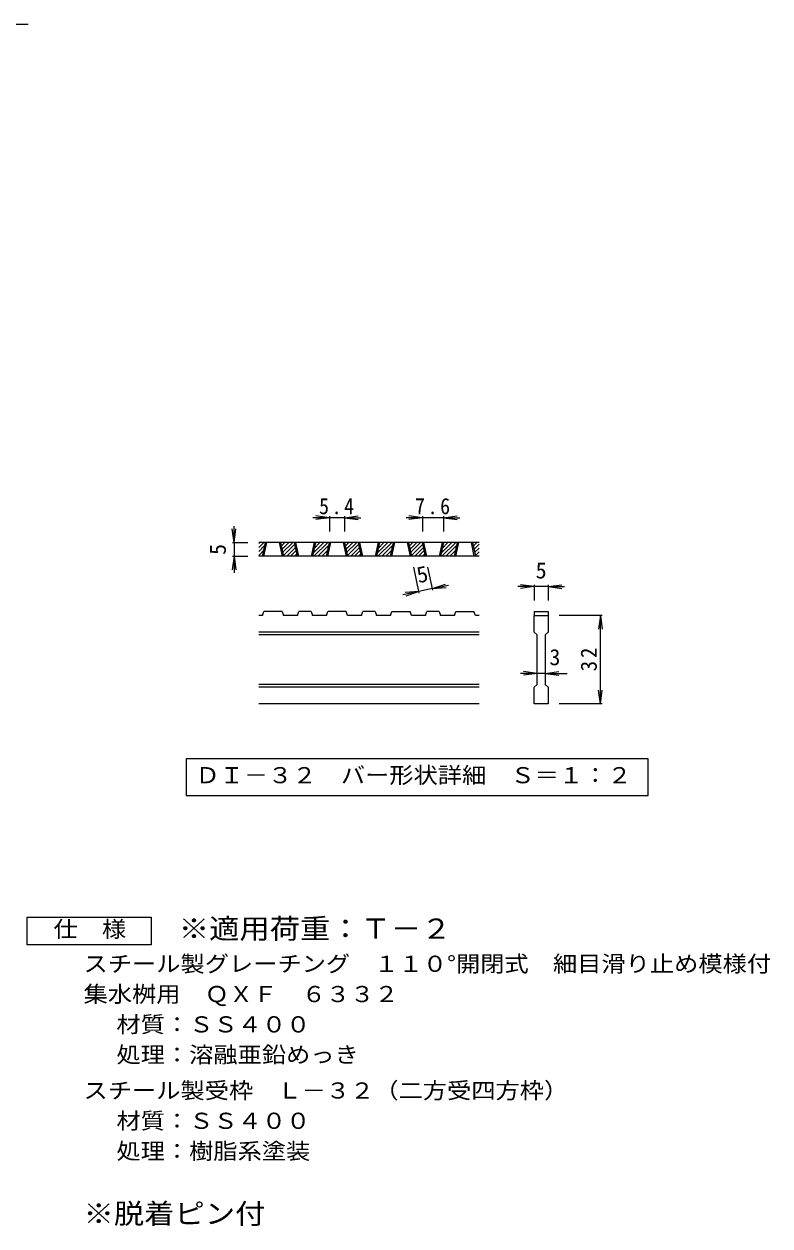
# Model space of a CAD drawing. Units: millimetres on the paper, enlarged 5 times, with parts at other scales. Extents: x -899 to 882, y -688 to 669.
# Drawn here: x 205 to 882, y -566 to 525 of the extents above; entities that cross this region are included whole.
import ezdxf
from ezdxf.enums import TextEntityAlignment as Align

# ---------------------------------------------------------------- set-up
doc = ezdxf.new("R2010")
doc.units = ezdxf.units.MM
doc.header["$LTSCALE"] = 5
for name, color, linetype, lineweight in [('1-5_1-5ﾚｲﾔ', 7, 'Continuous', 9), ('D-0', 3, 'Continuous', 9), ('D-4', 7, 'Continuous', 9), ('F-4_F-4ﾚｲﾔ', 2, 'Continuous', 9)]:
    doc.layers.add(name, color=color, linetype=linetype, lineweight=lineweight)
doc.layers.add('F-5_F-5ﾚｲﾔ', color=2, linetype='Continuous')
doc.styles.add('ＭＳ ゴシック', font='')
doc.styles.get('ＭＳ ゴシック').set_extended_font_data('MS Gothic')

msp = doc.modelspace()

# ---------------------------------------------------------------- linework, layer by layer
at = {"layer": '1-5_1-5ﾚｲﾔ'}
msp.add_lwpolyline([(70.047, 479.018), (82.292, 524.718), (208.889, 524.718)], dxfattribs=at)
at = {"layer": 'D-0'}
for p, q in [((418.291, 49.605), (422.824, 54.138)), ((418.291, 53.141), (419.289, 54.138)), ((618.291, 54.138), (418.291, 54.138)), ((418.291, 46.069), (423.872, 51.651)), ((418.291, 42.534), (422.909, 47.152)), ((421.729, 41.638), (424.404, 54.138)), ((422.979, 41.638), (425.654, 54.138)), ((436.729, 54.138), (439.404, 41.638)), ((437.979, 54.138), (440.654, 41.638)), ((438.065, 53.739), (438.464, 54.138)), ((438.688, 50.827), (441.999, 54.138)), ((439.311, 47.915), (445.535, 54.138)), ((439.934, 45.002), (449.07, 54.138)), ((440.558, 42.09), (451.087, 52.62)), ((443.641, 41.638), (451.711, 49.707)), ((447.177, 41.638), (452.334, 46.795)), ((450.712, 41.638), (452.957, 43.883)), ((453.437, 41.638), (450.762, 54.138)), ((454.687, 41.638), (452.012, 54.138)), ((468.437, 54.138), (465.762, 41.638)), ((469.687, 54.138), (467.012, 41.638)), ((467.6, 44.383), (477.355, 54.138)), ((468.39, 41.638), (480.89, 54.138)), ((468.562, 48.882), (473.819, 54.138)), ((469.525, 53.38), (470.284, 54.138)), ((471.926, 41.638), (481.938, 51.651)), ((475.461, 41.638), (480.975, 47.152)), ((479.795, 41.638), (482.47, 54.138)), ((481.045, 41.638), (483.72, 54.138)), ((494.795, 54.138), (497.47, 41.638)), ((496.045, 54.138), (498.72, 41.638)), ((496.131, 53.739), (496.53, 54.138)), ((496.754, 50.827), (500.065, 54.138)), ((497.377, 47.915), (503.601, 54.138)), ((498, 45.002), (507.136, 54.138)), ((498.624, 42.09), (509.153, 52.62)), ((501.707, 41.638), (509.777, 49.707)), ((505.243, 41.638), (510.4, 46.795)), ((508.778, 41.638), (511.023, 43.883)), ((511.503, 41.638), (508.828, 54.138)), ((512.753, 41.638), (510.078, 54.138)), ((526.503, 54.138), (523.828, 41.638)), ((527.753, 54.138), (525.078, 41.638)), ((525.666, 44.383), (535.421, 54.138)), ((526.456, 41.638), (538.956, 54.138)), ((526.628, 48.882), (531.885, 54.138)), ((527.591, 53.38), (528.35, 54.138)), ((529.992, 41.638), (540.004, 51.651)), ((533.527, 41.638), (539.041, 47.152)), ((537.861, 41.638), (540.536, 54.138)), ((539.111, 41.638), (541.786, 54.138)), ((552.861, 54.138), (555.536, 41.638)), ((554.111, 54.138), (556.786, 41.638)), ((554.197, 53.739), (554.596, 54.138)), ((554.82, 50.827), (558.131, 54.138)), ((555.443, 47.915), (561.667, 54.138)), ((556.066, 45.002), (565.202, 54.138)), ((556.69, 42.09), (567.219, 52.62)), ((559.773, 41.638), (567.843, 49.707)), ((563.309, 41.638), (568.466, 46.795)), ((566.844, 41.638), (569.089, 43.883)), ((569.569, 41.638), (566.894, 54.138)), ((570.819, 41.638), (568.144, 54.138)), ((584.569, 54.138), (581.894, 41.638)), ((585.819, 54.138), (583.144, 41.638)), ((583.732, 44.383), (593.487, 54.138)), ((584.522, 41.638), (597.022, 54.138)), ((584.694, 48.882), (589.951, 54.138)), ((585.657, 53.38), (586.416, 54.138)), ((588.058, 41.638), (598.07, 51.651)), ((591.593, 41.638), (597.107, 47.152)), ((595.927, 41.638), (598.602, 54.138)), ((597.177, 41.638), (599.852, 54.138)), ((610.927, 54.138), (613.602, 41.638)), ((612.177, 54.138), (614.852, 41.638)), ((612.263, 53.739), (612.662, 54.138)), ((612.886, 50.827), (616.197, 54.138)), ((613.509, 47.915), (618.291, 52.696)), ((614.132, 45.002), (618.291, 49.161)), ((614.756, 42.09), (618.291, 45.625)), ((618.291, 41.638), (418.291, 41.638)), ((420.931, 41.638), (421.947, 42.654)), ((478.997, 41.638), (480.013, 42.654)), ((537.063, 41.638), (538.079, 42.654)), ((595.129, 41.638), (596.145, 42.654)), ((617.839, 41.638), (618.291, 42.09)), ((421.729, -12.112), (422.979, -8.362)), ((439.404, -8.362), (422.979, -8.362)), ((439.404, -8.362), (440.654, -12.112)), ((453.437, -12.112), (454.687, -8.362)), ((465.762, -8.362), (454.687, -8.362)), ((465.762, -8.362), (467.012, -12.112)), ((479.795, -12.112), (481.045, -8.362)), ((497.47, -8.362), (481.045, -8.362)), ((498.72, -12.112), (497.47, -8.362)), ((511.503, -12.112), (512.753, -8.362)), ((523.828, -8.362), (512.753, -8.362)), ((523.828, -8.362), (525.078, -12.112)), ((537.861, -12.112), (539.111, -8.362)), ((539.111, -8.362), (555.536, -8.362)), ((556.786, -12.112), (555.536, -8.362)), ((569.569, -12.112), (570.819, -8.362)), ((581.894, -8.362), (570.819, -8.362)), ((581.894, -8.362), (583.144, -12.112)), ((595.927, -12.112), (597.177, -8.362)), ((597.177, -8.362), (613.602, -8.362)), ((614.852, -12.112), (613.602, -8.362)), ((668.291, -8.362), (680.791, -8.362)), ((668.291, -8.362), (668.291, -12.112)), ((680.791, -8.362), (680.791, -12.112)), ((421.729, -12.112), (418.291, -12.112)), ((453.437, -12.112), (440.654, -12.112)), ((479.795, -12.112), (467.012, -12.112)), ((511.503, -12.112), (498.72, -12.112)), ((537.861, -12.112), (525.078, -12.112)), ((569.569, -12.112), (556.786, -12.112)), ((595.927, -12.112), (583.144, -12.112)), ((618.291, -12.112), (614.852, -12.112)), ((668.291, -12.112), (680.791, -12.112)), ((668.291, -27.112), (668.291, -12.112)), ((680.791, -12.112), (680.791, -27.112)), ((618.291, -27.112), (418.291, -27.112)), ((618.291, -29.611), (418.291, -29.611)), ((668.291, -27.112), (670.791, -29.611)), ((678.291, -29.611), (680.791, -27.112)), ((678.291, -29.611), (678.291, -74.612)), ((618.291, -74.612), (418.291, -74.612)), ((678.291, -74.612), (680.791, -77.112)), ((618.291, -77.112), (418.291, -77.112)), ((680.791, -77.112), (680.791, -92.112)), ((618.291, -92.112), (418.291, -92.112)), ((680.791, -92.112), (668.291, -92.112))]:
    msp.add_line(p, q, dxfattribs=at)
msp.add_lwpolyline([(668.291, -92.112), (668.291, -77.112), (670.791, -74.612), (670.791, -29.611)], dxfattribs=at)
at = {"layer": 'D-0', "color": 7}
msp.add_lwpolyline([(352.464, -142.112), (352.464, -175.337), (771.618, -175.337), (771.618, -142.112)], close=True, dxfattribs=at)
at = {"layer": 'D-4'}
for p, q in [((482.47, 76.638), (467.47, 76.638)), ((482.47, 76.638), (470.077, 78.27)), ((482.47, 76.638), (470.077, 75.007)), ((482.47, 78.138), (482.47, 64.138)), ((496.045, 76.638), (482.47, 76.638)), ((496.045, 76.638), (508.438, 78.27)), ((496.045, 78.138), (496.045, 64.138)), ((496.045, 76.638), (508.438, 75.007)), ((496.045, 76.638), (511.045, 76.638)), ((566.894, 76.638), (551.894, 76.638)), ((566.894, 76.638), (554.501, 78.27)), ((566.894, 76.638), (554.501, 75.007)), ((566.894, 78.138), (566.894, 64.138)), ((585.819, 76.638), (566.894, 76.638)), ((585.819, 76.638), (598.212, 78.27)), ((585.819, 78.138), (585.819, 64.138)), ((585.819, 76.638), (598.212, 75.007)), ((585.819, 76.638), (600.819, 76.638)), ((395.791, 54.138), (394.159, 66.531)), ((395.791, 54.138), (395.791, 69.138)), ((395.791, 54.138), (397.422, 66.531)), ((394.291, 54.138), (408.291, 54.138)), ((395.791, 54.138), (395.791, 41.638)), ((395.791, 41.638), (394.159, 29.245)), ((394.291, 41.638), (408.291, 41.638)), ((395.791, 41.638), (397.422, 29.245)), ((395.791, 41.638), (395.791, 26.638)), ((563.938, 8.22), (558.879, 31.86)), ((576.161, 10.836), (571.662, 31.86)), ((575.847, 12.302), (563.624, 9.687)), ((575.847, 12.302), (587.624, 16.491)), ((575.847, 12.302), (590.515, 15.441)), ((575.847, 12.302), (588.307, 13.3)), ((668.291, 14.138), (653.291, 14.138)), ((668.291, 14.138), (655.898, 15.77)), ((668.291, 14.138), (655.898, 12.507)), ((668.291, 15.638), (668.291, 1.638)), ((680.791, 14.138), (668.291, 14.138)), ((680.791, 14.138), (693.184, 15.77)), ((680.791, 15.638), (680.791, 1.638)), ((680.791, 14.138), (693.184, 12.507)), ((680.791, 14.138), (695.791, 14.138)), ((563.624, 9.687), (548.956, 6.548)), ((563.624, 9.687), (551.164, 8.689)), ((563.624, 9.687), (551.847, 5.498)), ((729.791, -12.112), (690.791, -12.112)), ((728.291, -12.112), (726.659, -24.505)), ((728.291, -12.112), (729.922, -24.505)), ((728.291, -92.112), (728.291, -12.112)), ((670.791, -64.612), (655.791, -64.612)), ((670.791, -64.612), (658.398, -62.98)), ((670.791, -64.612), (658.398, -66.243)), ((678.291, -64.612), (670.791, -64.612)), ((678.291, -64.612), (690.684, -62.98)), ((678.291, -64.612), (690.684, -66.243)), ((678.291, -64.612), (698.291, -64.612)), ((728.291, -92.112), (726.659, -79.719)), ((728.291, -92.112), (729.922, -79.719)), ((729.791, -92.112), (690.791, -92.112))]:
    msp.add_line(p, q, dxfattribs=at)
at = {"layer": 'F-4_F-4ﾚｲﾔ'}
msp.add_lwpolyline([(208.192, -310.913), (208.192, -285.912), (320.692, -285.912), (320.692, -310.913)], close=True, dxfattribs=at)

# ---------------------------------------------------------------- texts
at = {"layer": 'D-0', "color": 2, "style": 'ＭＳ ゴシック', "width": 1.1}
msp.add_text('ＤＩ－３２\u3000バー形状詳細\u3000Ｓ＝１：２', height=14.66, dxfattribs=at).set_placement((360.791, -168.725), align=Align.BOTTOM_LEFT)
at = {"layer": 'D-4', "color": 2, "style": 'ＭＳ ゴシック'}
for rotation, p in [(90, (392.791, 42.888)), (12.079, (564.218, 12.882))]:
    msp.add_text('5', height=14.66, rotation=rotation, dxfattribs=at).set_placement(p, align=Align.BOTTOM_LEFT)
for s, p in [('5', (669.541, 17.138)), ('3', (682.041, -61.612))]:
    msp.add_text(s, height=14.66, dxfattribs=at).set_placement(p, align=Align.BOTTOM_LEFT)
at = {"layer": 'D-4', "color": 2, "char_height": 14.66, "attachment_point": 7, "style": 'ＭＳ ゴシック'}
for s, insert in [('\\T1.27;\\W0.9;5.4', (473.008, 79.638)), ('\\T1.27;\\W0.9;7.6', (560.107, 79.638))]:
    msp.add_mtext(s, dxfattribs=dict(at, insert=insert))
at = {"layer": 'D-4', "color": 2, "insert": (725.291, -62.737), "char_height": 14.66, "attachment_point": 7, "rotation": 90, "style": 'ＭＳ ゴシック'}
msp.add_mtext('\\T1.27;\\W0.95;32', dxfattribs=at)
at = {"layer": 'F-4_F-4ﾚｲﾔ', "style": 'ＭＳ ゴシック', "width": 1.1}
for s, p in [('仕\u3000様', (231.942, -308.413)), ('スチール製グレーチング\u3000１１０°開閉式\u3000細目滑り止め模様付', (259.236, -339.873)), ('集水桝用\u3000ＱＸＦ\u3000６３３２', (259.237, -367.373)), ('材質：ＳＳ４００', (289.093, -394.872)), ('処理：溶融亜鉛めっき', (289.093, -422.372)), ('スチール製受枠\u3000Ｌ－３２（二方受四方枠）', (259.237, -454.873)), ('材質：ＳＳ４００', (289.093, -482.373)), ('処理：樹脂系塗装', (289.093, -509.873))]:
    msp.add_text(s, height=14.66, dxfattribs=at).set_placement(p, align=Align.BOTTOM_LEFT)
at = {"layer": 'F-4_F-4ﾚｲﾔ', "color": 3, "style": 'ＭＳ ゴシック', "width": 1.1}
msp.add_text('※脱着ピン付', height=18.33, dxfattribs=at).set_placement((259.237, -569.55), align=Align.BOTTOM_LEFT)
at = {"layer": 'F-5_F-5ﾚｲﾔ', "color": 3, "style": 'ＭＳ ゴシック', "width": 1.1}
msp.add_text('※適用荷重：Ｔ－２', height=18.33, dxfattribs=at).set_placement((345.692, -310.913), align=Align.BOTTOM_LEFT)

doc.saveas('drawing.dxf')
